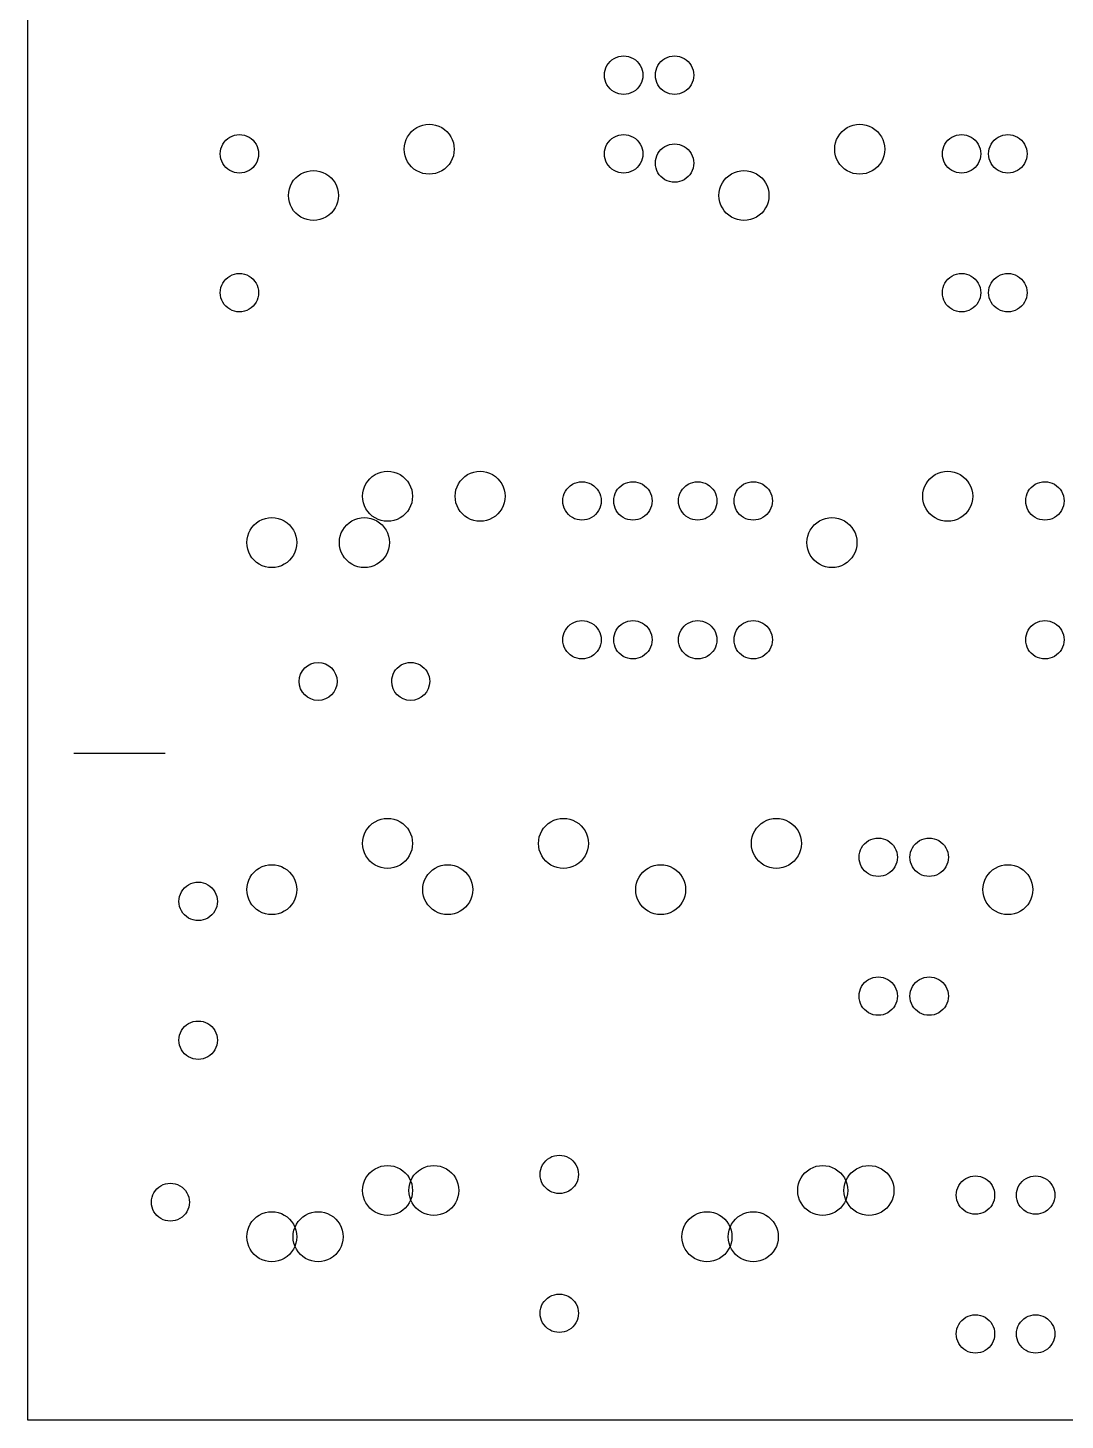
# Model space of a CAD drawing. Extents: x 2867 to 4104, y -2180 to -1756.
# Drawn here: x 2867.2 to 3028.5, y -2179.9 to -1963.3 of the extents above; entities that cross this region are included whole.
import ezdxf

# ---------------------------------------------------------------- set-up
doc = ezdxf.new("R2010")
doc.units = 0
doc.layers.get('0').update_dxf_attribs({"linetype": 'CONTINUOUS'})

msp = doc.modelspace()

# ---------------------------------------------------------------- linework, layer by layer
at = {"color": 7}
for points in [[(2867.184, -1755.8352), (4104.072, -1755.8352), (4104.072, -2179.9152), (2867.184, -2179.9152)], [(2962.836, -1970.6616)], [(2970.756, -1970.6616)], [(2903.076, -1982.9016)], [(2933.496, -1982.1816)], [(2962.836, -1982.9016)], [(3000.456, -1982.1816)], [(3015.396, -1982.9016)], [(3022.596, -1982.9016)], [(2970.756, -1984.3416)], [(2915.496, -1989.3816)], [(2982.456, -1989.3816)], [(2956.248, -1997.3016)], [(2903.076, -2004.5016)], [(3015.396, -2004.5016)], [(3022.596, -2004.5016)], [(2927.016, -2036.1816)], [(2941.416, -2036.1816)], [(3014.136, -2036.1816)], [(2956.356, -2036.9016)], [(2964.276, -2036.9016)], [(2974.356, -2036.9016)], [(2982.996, -2036.9016)], [(3028.356, -2036.9016)], [(2909.016, -2043.3816)], [(2923.416, -2043.3816)], [(2996.136, -2043.3816)], [(2956.356, -2058.5016)], [(2964.276, -2058.5016)], [(2974.356, -2058.5016)], [(2982.996, -2058.5016)], [(3028.356, -2058.5016)], [(2915.28, -2064.9816)], [(2929.68, -2064.9816)], [(2927.016, -2090.1816)], [(2954.376, -2090.1816)], [(2987.496, -2090.1816)], [(3002.436, -2092.3416)], [(3010.356, -2092.3416)], [(2909.016, -2097.3816)], [(2936.376, -2097.3816)], [(2969.496, -2097.3816)], [(3023.496, -2097.3816)], [(2896.668, -2099.2032)], [(3002.436, -2113.9416)], [(3010.356, -2113.9416)], [(2896.668, -2120.8032)], [(2952.828, -2141.6832)], [(2927.016, -2144.1816)], [(2934.216, -2144.1816)], [(2994.696, -2144.1816)], [(3001.896, -2144.1816)], [(2892.312, -2146.0032)], [(3017.556, -2144.9016)], [(3026.916, -2144.9016)], [(2909.016, -2151.3816)], [(2916.216, -2151.3816)], [(2976.696, -2151.3816)], [(2983.896, -2151.3816)], [(2952.828, -2163.2832)], [(3017.556, -2166.5016)], [(3026.916, -2166.5016)]]:
    msp.add_lwpolyline(points, close=True, dxfattribs=at)
msp.add_lwpolyline([(2874.35376, -2076.1632), (2888.52696, -2076.1632)], dxfattribs=at)
for points in [[(2956.86, -1970.6616), (2956.86, -1969.59409), (2957.42951, -1968.607671), (2958.354, -1968.073916)], [(2958.354, -1968.073916), (2959.27849, -1967.540161), (2960.41751, -1967.540161), (2961.342, -1968.073916)], [(2961.342, -1968.073916), (2962.26649, -1968.607671), (2962.836, -1969.59409), (2962.836, -1970.6616)], [(2964.78, -1970.6616), (2964.78, -1969.59409), (2965.34951, -1968.607671), (2966.274, -1968.073916)], [(2966.274, -1968.073916), (2967.19849, -1967.540161), (2968.33751, -1967.540161), (2969.262, -1968.073916)], [(2969.262, -1968.073916), (2970.18649, -1968.607671), (2970.756, -1969.59409), (2970.756, -1970.6616)], [(2958.354, -1973.249284), (2957.42951, -1972.715529), (2956.86, -1971.72911), (2956.86, -1970.6616)], [(2962.836, -1970.6616), (2962.836, -1971.72911), (2962.26649, -1972.715529), (2961.342, -1973.249284)], [(2966.274, -1973.249284), (2965.34951, -1972.715529), (2964.78, -1971.72911), (2964.78, -1970.6616)], [(2970.756, -1970.6616), (2970.756, -1971.72911), (2970.18649, -1972.715529), (2969.262, -1973.249284)], [(2961.342, -1973.249284), (2960.41751, -1973.783039), (2959.27849, -1973.783039), (2958.354, -1973.249284)], [(2969.262, -1973.249284), (2968.33751, -1973.783039), (2967.19849, -1973.783039), (2966.274, -1973.249284)], [(2898.594, -1980.313916), (2899.51849, -1979.780161), (2900.65751, -1979.780161), (2901.582, -1980.313916)], [(2925.72, -1982.1816), (2925.72, -1980.792551), (2926.461049, -1979.509018), (2927.664, -1978.814493)], [(2927.664, -1978.814493), (2928.866951, -1978.119969), (2930.349049, -1978.119969), (2931.552, -1978.814493)], [(2931.552, -1978.814493), (2932.754951, -1979.509018), (2933.496, -1980.792551), (2933.496, -1982.1816)], [(2958.354, -1980.313916), (2959.27849, -1979.780161), (2960.41751, -1979.780161), (2961.342, -1980.313916)], [(2992.68, -1982.1816), (2992.68, -1980.792551), (2993.421049, -1979.509018), (2994.624, -1978.814493)], [(2994.624, -1978.814493), (2995.826951, -1978.119969), (2997.309049, -1978.119969), (2998.512, -1978.814493)], [(2998.512, -1978.814493), (2999.714951, -1979.509018), (3000.456, -1980.792551), (3000.456, -1982.1816)], [(3010.914, -1980.313916), (3011.83849, -1979.780161), (3012.97751, -1979.780161), (3013.902, -1980.313916)], [(3018.114, -1980.313916), (3019.03849, -1979.780161), (3020.17751, -1979.780161), (3021.102, -1980.313916)], [(2897.1, -1982.9016), (2897.1, -1981.83409), (2897.66951, -1980.847671), (2898.594, -1980.313916)], [(2901.582, -1980.313916), (2902.50649, -1980.847671), (2903.076, -1981.83409), (2903.076, -1982.9016)], [(2956.86, -1982.9016), (2956.86, -1981.83409), (2957.42951, -1980.847671), (2958.354, -1980.313916)], [(2961.342, -1980.313916), (2962.26649, -1980.847671), (2962.836, -1981.83409), (2962.836, -1982.9016)], [(2964.78, -1984.3416), (2964.78, -1983.27409), (2965.34951, -1982.287671), (2966.274, -1981.753916)], [(2966.274, -1981.753916), (2967.19849, -1981.220161), (2968.33751, -1981.220161), (2969.262, -1981.753916)], [(2969.262, -1981.753916), (2970.18649, -1982.287671), (2970.756, -1983.27409), (2970.756, -1984.3416)], [(3009.42, -1982.9016), (3009.42, -1981.83409), (3009.98951, -1980.847671), (3010.914, -1980.313916)], [(3013.902, -1980.313916), (3014.82649, -1980.847671), (3015.396, -1981.83409), (3015.396, -1982.9016)], [(3016.62, -1982.9016), (3016.62, -1981.83409), (3017.18951, -1980.847671), (3018.114, -1980.313916)], [(3021.102, -1980.313916), (3022.02649, -1980.847671), (3022.596, -1981.83409), (3022.596, -1982.9016)], [(2898.594, -1985.489284), (2897.66951, -1984.955529), (2897.1, -1983.96911), (2897.1, -1982.9016)], [(2903.076, -1982.9016), (2903.076, -1983.96911), (2902.50649, -1984.955529), (2901.582, -1985.489284)], [(2927.664, -1985.548707), (2926.461049, -1984.854182), (2925.72, -1983.570649), (2925.72, -1982.1816)], [(2933.496, -1982.1816), (2933.496, -1983.570649), (2932.754951, -1984.854182), (2931.552, -1985.548707)], [(2958.354, -1985.489284), (2957.42951, -1984.955529), (2956.86, -1983.96911), (2956.86, -1982.9016)], [(2962.836, -1982.9016), (2962.836, -1983.96911), (2962.26649, -1984.955529), (2961.342, -1985.489284)], [(2994.624, -1985.548707), (2993.421049, -1984.854182), (2992.68, -1983.570649), (2992.68, -1982.1816)], [(3000.456, -1982.1816), (3000.456, -1983.570649), (2999.714951, -1984.854182), (2998.512, -1985.548707)], [(3010.914, -1985.489284), (3009.98951, -1984.955529), (3009.42, -1983.96911), (3009.42, -1982.9016)], [(3015.396, -1982.9016), (3015.396, -1983.96911), (3014.82649, -1984.955529), (3013.902, -1985.489284)], [(3018.114, -1985.489284), (3017.18951, -1984.955529), (3016.62, -1983.96911), (3016.62, -1982.9016)], [(3022.596, -1982.9016), (3022.596, -1983.96911), (3022.02649, -1984.955529), (3021.102, -1985.489284)], [(2901.582, -1985.489284), (2900.65751, -1986.023039), (2899.51849, -1986.023039), (2898.594, -1985.489284)], [(2907.72, -1989.3816), (2907.72, -1987.992551), (2908.461049, -1986.709018), (2909.664, -1986.014493)], [(2909.664, -1986.014493), (2910.866951, -1985.319969), (2912.349049, -1985.319969), (2913.552, -1986.014493)], [(2913.552, -1986.014493), (2914.754951, -1986.709018), (2915.496, -1987.992551), (2915.496, -1989.3816)], [(2931.552, -1985.548707), (2930.349049, -1986.243231), (2928.866951, -1986.243231), (2927.664, -1985.548707)], [(2961.342, -1985.489284), (2960.41751, -1986.023039), (2959.27849, -1986.023039), (2958.354, -1985.489284)], [(2966.274, -1986.929284), (2965.34951, -1986.395529), (2964.78, -1985.40911), (2964.78, -1984.3416)], [(2970.756, -1984.3416), (2970.756, -1985.40911), (2970.18649, -1986.395529), (2969.262, -1986.929284)], [(2974.68, -1989.3816), (2974.68, -1987.992551), (2975.421049, -1986.709018), (2976.624, -1986.014493)], [(2976.624, -1986.014493), (2977.826951, -1985.319969), (2979.309049, -1985.319969), (2980.512, -1986.014493)], [(2980.512, -1986.014493), (2981.714951, -1986.709018), (2982.456, -1987.992551), (2982.456, -1989.3816)], [(2998.512, -1985.548707), (2997.309049, -1986.243231), (2995.826951, -1986.243231), (2994.624, -1985.548707)], [(3013.902, -1985.489284), (3012.97751, -1986.023039), (3011.83849, -1986.023039), (3010.914, -1985.489284)], [(3021.102, -1985.489284), (3020.17751, -1986.023039), (3019.03849, -1986.023039), (3018.114, -1985.489284)], [(2969.262, -1986.929284), (2968.33751, -1987.463039), (2967.19849, -1987.463039), (2966.274, -1986.929284)], [(2909.664, -1992.748707), (2908.461049, -1992.054182), (2907.72, -1990.770649), (2907.72, -1989.3816)], [(2915.496, -1989.3816), (2915.496, -1990.770649), (2914.754951, -1992.054182), (2913.552, -1992.748707)], [(2976.624, -1992.748707), (2975.421049, -1992.054182), (2974.68, -1990.770649), (2974.68, -1989.3816)], [(2982.456, -1989.3816), (2982.456, -1990.770649), (2981.714951, -1992.054182), (2980.512, -1992.748707)], [(2913.552, -1992.748707), (2912.349049, -1993.443231), (2910.866951, -1993.443231), (2909.664, -1992.748707)], [(2980.512, -1992.748707), (2979.309049, -1993.443231), (2977.826951, -1993.443231), (2976.624, -1992.748707)], [(2898.594, -2001.913916), (2899.51849, -2001.380161), (2900.65751, -2001.380161), (2901.582, -2001.913916)], [(3010.914, -2001.913916), (3011.83849, -2001.380161), (3012.97751, -2001.380161), (3013.902, -2001.913916)], [(3018.114, -2001.913916), (3019.03849, -2001.380161), (3020.17751, -2001.380161), (3021.102, -2001.913916)], [(2897.1, -2004.5016), (2897.1, -2003.43409), (2897.66951, -2002.447671), (2898.594, -2001.913916)], [(2901.582, -2001.913916), (2902.50649, -2002.447671), (2903.076, -2003.43409), (2903.076, -2004.5016)], [(3009.42, -2004.5016), (3009.42, -2003.43409), (3009.98951, -2002.447671), (3010.914, -2001.913916)], [(3013.902, -2001.913916), (3014.82649, -2002.447671), (3015.396, -2003.43409), (3015.396, -2004.5016)], [(3016.62, -2004.5016), (3016.62, -2003.43409), (3017.18951, -2002.447671), (3018.114, -2001.913916)], [(3021.102, -2001.913916), (3022.02649, -2002.447671), (3022.596, -2003.43409), (3022.596, -2004.5016)], [(2898.594, -2007.089284), (2897.66951, -2006.555529), (2897.1, -2005.56911), (2897.1, -2004.5016)], [(2903.076, -2004.5016), (2903.076, -2005.56911), (2902.50649, -2006.555529), (2901.582, -2007.089284)], [(3010.914, -2007.089284), (3009.98951, -2006.555529), (3009.42, -2005.56911), (3009.42, -2004.5016)], [(3015.396, -2004.5016), (3015.396, -2005.56911), (3014.82649, -2006.555529), (3013.902, -2007.089284)], [(3018.114, -2007.089284), (3017.18951, -2006.555529), (3016.62, -2005.56911), (3016.62, -2004.5016)], [(3022.596, -2004.5016), (3022.596, -2005.56911), (3022.02649, -2006.555529), (3021.102, -2007.089284)], [(2901.582, -2007.089284), (2900.65751, -2007.623039), (2899.51849, -2007.623039), (2898.594, -2007.089284)], [(3013.902, -2007.089284), (3012.97751, -2007.623039), (3011.83849, -2007.623039), (3010.914, -2007.089284)], [(3021.102, -2007.089284), (3020.17751, -2007.623039), (3019.03849, -2007.623039), (3018.114, -2007.089284)], [(2919.24, -2036.1816), (2919.24, -2034.792551), (2919.981049, -2033.509018), (2921.184, -2032.814493)], [(2921.184, -2032.814493), (2922.386951, -2032.119969), (2923.869049, -2032.119969), (2925.072, -2032.814493)], [(2925.072, -2032.814493), (2926.274951, -2033.509018), (2927.016, -2034.792551), (2927.016, -2036.1816)], [(2933.64, -2036.1816), (2933.64, -2034.792551), (2934.381049, -2033.509018), (2935.584, -2032.814493)], [(2935.584, -2032.814493), (2936.786951, -2032.119969), (2938.269049, -2032.119969), (2939.472, -2032.814493)], [(2939.472, -2032.814493), (2940.674951, -2033.509018), (2941.416, -2034.792551), (2941.416, -2036.1816)], [(2951.874, -2034.313916), (2952.79849, -2033.780161), (2953.93751, -2033.780161), (2954.862, -2034.313916)], [(2959.794, -2034.313916), (2960.71849, -2033.780161), (2961.85751, -2033.780161), (2962.782, -2034.313916)], [(2969.874, -2034.313916), (2970.79849, -2033.780161), (2971.93751, -2033.780161), (2972.862, -2034.313916)], [(2978.514, -2034.313916), (2979.43849, -2033.780161), (2980.57751, -2033.780161), (2981.502, -2034.313916)], [(3006.36, -2036.1816), (3006.36, -2034.792551), (3007.101049, -2033.509018), (3008.304, -2032.814493)], [(3008.304, -2032.814493), (3009.506951, -2032.119969), (3010.989049, -2032.119969), (3012.192, -2032.814493)], [(3012.192, -2032.814493), (3013.394951, -2033.509018), (3014.136, -2034.792551), (3014.136, -2036.1816)], [(3023.874, -2034.313916), (3024.79849, -2033.780161), (3025.93751, -2033.780161), (3026.862, -2034.313916)], [(2921.184, -2039.548707), (2919.981049, -2038.854182), (2919.24, -2037.570649), (2919.24, -2036.1816)], [(2927.016, -2036.1816), (2927.016, -2037.570649), (2926.274951, -2038.854182), (2925.072, -2039.548707)], [(2935.584, -2039.548707), (2934.381049, -2038.854182), (2933.64, -2037.570649), (2933.64, -2036.1816)], [(2941.416, -2036.1816), (2941.416, -2037.570649), (2940.674951, -2038.854182), (2939.472, -2039.548707)], [(2950.38, -2036.9016), (2950.38, -2035.83409), (2950.94951, -2034.847671), (2951.874, -2034.313916)], [(2954.862, -2034.313916), (2955.78649, -2034.847671), (2956.356, -2035.83409), (2956.356, -2036.9016)], [(2958.3, -2036.9016), (2958.3, -2035.83409), (2958.86951, -2034.847671), (2959.794, -2034.313916)], [(2962.782, -2034.313916), (2963.70649, -2034.847671), (2964.276, -2035.83409), (2964.276, -2036.9016)], [(2968.38, -2036.9016), (2968.38, -2035.83409), (2968.94951, -2034.847671), (2969.874, -2034.313916)], [(2972.862, -2034.313916), (2973.78649, -2034.847671), (2974.356, -2035.83409), (2974.356, -2036.9016)], [(2977.02, -2036.9016), (2977.02, -2035.83409), (2977.58951, -2034.847671), (2978.514, -2034.313916)], [(2981.502, -2034.313916), (2982.42649, -2034.847671), (2982.996, -2035.83409), (2982.996, -2036.9016)], [(3008.304, -2039.548707), (3007.101049, -2038.854182), (3006.36, -2037.570649), (3006.36, -2036.1816)], [(3014.136, -2036.1816), (3014.136, -2037.570649), (3013.394951, -2038.854182), (3012.192, -2039.548707)], [(3022.38, -2036.9016), (3022.38, -2035.83409), (3022.94951, -2034.847671), (3023.874, -2034.313916)], [(3026.862, -2034.313916), (3027.78649, -2034.847671), (3028.356, -2035.83409), (3028.356, -2036.9016)], [(2951.874, -2039.489284), (2950.94951, -2038.955529), (2950.38, -2037.96911), (2950.38, -2036.9016)], [(2956.356, -2036.9016), (2956.356, -2037.96911), (2955.78649, -2038.955529), (2954.862, -2039.489284)], [(2959.794, -2039.489284), (2958.86951, -2038.955529), (2958.3, -2037.96911), (2958.3, -2036.9016)], [(2964.276, -2036.9016), (2964.276, -2037.96911), (2963.70649, -2038.955529), (2962.782, -2039.489284)], [(2969.874, -2039.489284), (2968.94951, -2038.955529), (2968.38, -2037.96911), (2968.38, -2036.9016)], [(2974.356, -2036.9016), (2974.356, -2037.96911), (2973.78649, -2038.955529), (2972.862, -2039.489284)], [(2978.514, -2039.489284), (2977.58951, -2038.955529), (2977.02, -2037.96911), (2977.02, -2036.9016)], [(2982.996, -2036.9016), (2982.996, -2037.96911), (2982.42649, -2038.955529), (2981.502, -2039.489284)], [(3023.874, -2039.489284), (3022.94951, -2038.955529), (3022.38, -2037.96911), (3022.38, -2036.9016)], [(3028.356, -2036.9016), (3028.356, -2037.96911), (3027.78649, -2038.955529), (3026.862, -2039.489284)], [(2901.24, -2043.3816), (2901.24, -2041.992551), (2901.981049, -2040.709018), (2903.184, -2040.014493)], [(2903.184, -2040.014493), (2904.386951, -2039.319969), (2905.869049, -2039.319969), (2907.072, -2040.014493)], [(2907.072, -2040.014493), (2908.274951, -2040.709018), (2909.016, -2041.992551), (2909.016, -2043.3816)], [(2915.64, -2043.3816), (2915.64, -2041.992551), (2916.381049, -2040.709018), (2917.584, -2040.014493)], [(2917.584, -2040.014493), (2918.786951, -2039.319969), (2920.269049, -2039.319969), (2921.472, -2040.014493)], [(2925.072, -2039.548707), (2923.869049, -2040.243231), (2922.386951, -2040.243231), (2921.184, -2039.548707)], [(2921.472, -2040.014493), (2922.674951, -2040.709018), (2923.416, -2041.992551), (2923.416, -2043.3816)], [(2939.472, -2039.548707), (2938.269049, -2040.243231), (2936.786951, -2040.243231), (2935.584, -2039.548707)], [(2954.862, -2039.489284), (2953.93751, -2040.023039), (2952.79849, -2040.023039), (2951.874, -2039.489284)], [(2962.782, -2039.489284), (2961.85751, -2040.023039), (2960.71849, -2040.023039), (2959.794, -2039.489284)], [(2972.862, -2039.489284), (2971.93751, -2040.023039), (2970.79849, -2040.023039), (2969.874, -2039.489284)], [(2981.502, -2039.489284), (2980.57751, -2040.023039), (2979.43849, -2040.023039), (2978.514, -2039.489284)], [(2988.36, -2043.3816), (2988.36, -2041.992551), (2989.101049, -2040.709018), (2990.304, -2040.014493)], [(2990.304, -2040.014493), (2991.506951, -2039.319969), (2992.989049, -2039.319969), (2994.192, -2040.014493)], [(2994.192, -2040.014493), (2995.394951, -2040.709018), (2996.136, -2041.992551), (2996.136, -2043.3816)], [(3012.192, -2039.548707), (3010.989049, -2040.243231), (3009.506951, -2040.243231), (3008.304, -2039.548707)], [(3026.862, -2039.489284), (3025.93751, -2040.023039), (3024.79849, -2040.023039), (3023.874, -2039.489284)], [(2903.184, -2046.748707), (2901.981049, -2046.054182), (2901.24, -2044.770649), (2901.24, -2043.3816)], [(2909.016, -2043.3816), (2909.016, -2044.770649), (2908.274951, -2046.054182), (2907.072, -2046.748707)], [(2917.584, -2046.748707), (2916.381049, -2046.054182), (2915.64, -2044.770649), (2915.64, -2043.3816)], [(2923.416, -2043.3816), (2923.416, -2044.770649), (2922.674951, -2046.054182), (2921.472, -2046.748707)], [(2990.304, -2046.748707), (2989.101049, -2046.054182), (2988.36, -2044.770649), (2988.36, -2043.3816)], [(2996.136, -2043.3816), (2996.136, -2044.770649), (2995.394951, -2046.054182), (2994.192, -2046.748707)], [(2907.072, -2046.748707), (2905.869049, -2047.443231), (2904.386951, -2047.443231), (2903.184, -2046.748707)], [(2921.472, -2046.748707), (2920.269049, -2047.443231), (2918.786951, -2047.443231), (2917.584, -2046.748707)], [(2994.192, -2046.748707), (2992.989049, -2047.443231), (2991.506951, -2047.443231), (2990.304, -2046.748707)], [(2951.874, -2055.913916), (2952.79849, -2055.380161), (2953.93751, -2055.380161), (2954.862, -2055.913916)], [(2959.794, -2055.913916), (2960.71849, -2055.380161), (2961.85751, -2055.380161), (2962.782, -2055.913916)], [(2969.874, -2055.913916), (2970.79849, -2055.380161), (2971.93751, -2055.380161), (2972.862, -2055.913916)], [(2978.514, -2055.913916), (2979.43849, -2055.380161), (2980.57751, -2055.380161), (2981.502, -2055.913916)], [(3023.874, -2055.913916), (3024.79849, -2055.380161), (3025.93751, -2055.380161), (3026.862, -2055.913916)], [(2950.38, -2058.5016), (2950.38, -2057.43409), (2950.94951, -2056.447671), (2951.874, -2055.913916)], [(2954.862, -2055.913916), (2955.78649, -2056.447671), (2956.356, -2057.43409), (2956.356, -2058.5016)], [(2958.3, -2058.5016), (2958.3, -2057.43409), (2958.86951, -2056.447671), (2959.794, -2055.913916)], [(2962.782, -2055.913916), (2963.70649, -2056.447671), (2964.276, -2057.43409), (2964.276, -2058.5016)], [(2968.38, -2058.5016), (2968.38, -2057.43409), (2968.94951, -2056.447671), (2969.874, -2055.913916)], [(2972.862, -2055.913916), (2973.78649, -2056.447671), (2974.356, -2057.43409), (2974.356, -2058.5016)], [(2977.02, -2058.5016), (2977.02, -2057.43409), (2977.58951, -2056.447671), (2978.514, -2055.913916)], [(2981.502, -2055.913916), (2982.42649, -2056.447671), (2982.996, -2057.43409), (2982.996, -2058.5016)], [(3022.38, -2058.5016), (3022.38, -2057.43409), (3022.94951, -2056.447671), (3023.874, -2055.913916)], [(3026.862, -2055.913916), (3027.78649, -2056.447671), (3028.356, -2057.43409), (3028.356, -2058.5016)], [(2951.874, -2061.089284), (2950.94951, -2060.555529), (2950.38, -2059.56911), (2950.38, -2058.5016)], [(2956.356, -2058.5016), (2956.356, -2059.56911), (2955.78649, -2060.555529), (2954.862, -2061.089284)], [(2959.794, -2061.089284), (2958.86951, -2060.555529), (2958.3, -2059.56911), (2958.3, -2058.5016)], [(2964.276, -2058.5016), (2964.276, -2059.56911), (2963.70649, -2060.555529), (2962.782, -2061.089284)], [(2969.874, -2061.089284), (2968.94951, -2060.555529), (2968.38, -2059.56911), (2968.38, -2058.5016)], [(2974.356, -2058.5016), (2974.356, -2059.56911), (2973.78649, -2060.555529), (2972.862, -2061.089284)], [(2978.514, -2061.089284), (2977.58951, -2060.555529), (2977.02, -2059.56911), (2977.02, -2058.5016)], [(2982.996, -2058.5016), (2982.996, -2059.56911), (2982.42649, -2060.555529), (2981.502, -2061.089284)], [(3023.874, -2061.089284), (3022.94951, -2060.555529), (3022.38, -2059.56911), (3022.38, -2058.5016)], [(3028.356, -2058.5016), (3028.356, -2059.56911), (3027.78649, -2060.555529), (3026.862, -2061.089284)], [(2909.376, -2064.9816), (2909.376001, -2063.351256), (2910.697656, -2062.029601), (2912.328, -2062.029601)], [(2912.328, -2062.029601), (2913.958344, -2062.029601), (2915.28, -2063.351256), (2915.28, -2064.9816)], [(2925.252, -2062.425093), (2926.165352, -2061.897769), (2927.290648, -2061.897769), (2928.204, -2062.425093)], [(2954.862, -2061.089284), (2953.93751, -2061.623039), (2952.79849, -2061.623039), (2951.874, -2061.089284)], [(2962.782, -2061.089284), (2961.85751, -2061.623039), (2960.71849, -2061.623039), (2959.794, -2061.089284)], [(2972.862, -2061.089284), (2971.93751, -2061.623039), (2970.79849, -2061.623039), (2969.874, -2061.089284)], [(2981.502, -2061.089284), (2980.57751, -2061.623039), (2979.43849, -2061.623039), (2978.514, -2061.089284)], [(3026.862, -2061.089284), (3025.93751, -2061.623039), (3024.79849, -2061.623039), (3023.874, -2061.089284)], [(2923.776, -2064.9816), (2923.776, -2063.926952), (2924.338648, -2062.952417), (2925.252, -2062.425093)], [(2928.204, -2062.425093), (2929.117352, -2062.952417), (2929.68, -2063.926952), (2929.68, -2064.9816)], [(2912.328, -2067.933599), (2910.697656, -2067.933599), (2909.376001, -2066.611944), (2909.376, -2064.9816)], [(2915.28, -2064.9816), (2915.28, -2066.611944), (2913.958344, -2067.933599), (2912.328, -2067.933599)], [(2926.728, -2067.933599), (2925.097656, -2067.933599), (2923.776001, -2066.611944), (2923.776, -2064.9816)], [(2929.68, -2064.9816), (2929.68, -2066.611944), (2928.358344, -2067.933599), (2926.728, -2067.933599)], [(2919.24, -2090.1816), (2919.24, -2088.792551), (2919.981049, -2087.509018), (2921.184, -2086.814493)], [(2921.184, -2086.814493), (2922.386951, -2086.119969), (2923.869049, -2086.119969), (2925.072, -2086.814493)], [(2925.072, -2086.814493), (2926.274951, -2087.509018), (2927.016, -2088.792551), (2927.016, -2090.1816)], [(2946.6, -2090.1816), (2946.6, -2088.792551), (2947.341049, -2087.509018), (2948.544, -2086.814493)], [(2948.544, -2086.814493), (2949.746951, -2086.119969), (2951.229049, -2086.119969), (2952.432, -2086.814493)], [(2952.432, -2086.814493), (2953.634951, -2087.509018), (2954.376, -2088.792551), (2954.376, -2090.1816)], [(2979.72, -2090.1816), (2979.72, -2088.792551), (2980.461049, -2087.509018), (2981.664, -2086.814493)], [(2981.664, -2086.814493), (2982.866951, -2086.119969), (2984.349049, -2086.119969), (2985.552, -2086.814493)], [(2985.552, -2086.814493), (2986.754951, -2087.509018), (2987.496, -2088.792551), (2987.496, -2090.1816)], [(2921.184, -2093.548707), (2919.981049, -2092.854182), (2919.24, -2091.570649), (2919.24, -2090.1816)], [(2927.016, -2090.1816), (2927.016, -2091.570649), (2926.274951, -2092.854182), (2925.072, -2093.548707)], [(2948.544, -2093.548707), (2947.341049, -2092.854182), (2946.6, -2091.570649), (2946.6, -2090.1816)], [(2954.376, -2090.1816), (2954.376, -2091.570649), (2953.634951, -2092.854182), (2952.432, -2093.548707)], [(2981.664, -2093.548707), (2980.461049, -2092.854182), (2979.72, -2091.570649), (2979.72, -2090.1816)], [(2987.496, -2090.1816), (2987.496, -2091.570649), (2986.754951, -2092.854182), (2985.552, -2093.548707)], [(2996.46, -2092.3416), (2996.46, -2091.27409), (2997.02951, -2090.287671), (2997.954, -2089.753916)], [(2997.954, -2089.753916), (2998.87849, -2089.220161), (3000.01751, -2089.220161), (3000.942, -2089.753916)], [(3000.942, -2089.753916), (3001.86649, -2090.287671), (3002.436, -2091.27409), (3002.436, -2092.3416)], [(3004.38, -2092.3416), (3004.38, -2091.27409), (3004.94951, -2090.287671), (3005.874, -2089.753916)], [(3005.874, -2089.753916), (3006.79849, -2089.220161), (3007.93751, -2089.220161), (3008.862, -2089.753916)], [(3008.862, -2089.753916), (3009.78649, -2090.287671), (3010.356, -2091.27409), (3010.356, -2092.3416)], [(2997.954, -2094.929284), (2997.02951, -2094.395529), (2996.46, -2093.40911), (2996.46, -2092.3416)], [(3002.436, -2092.3416), (3002.436, -2093.40911), (3001.86649, -2094.395529), (3000.942, -2094.929284)], [(3005.874, -2094.929284), (3004.94951, -2094.395529), (3004.38, -2093.40911), (3004.38, -2092.3416)], [(3010.356, -2092.3416), (3010.356, -2093.40911), (3009.78649, -2094.395529), (3008.862, -2094.929284)], [(2901.24, -2097.3816), (2901.24, -2095.992551), (2901.981049, -2094.709018), (2903.184, -2094.014493)], [(2903.184, -2094.014493), (2904.386951, -2093.319969), (2905.869049, -2093.319969), (2907.072, -2094.014493)], [(2907.072, -2094.014493), (2908.274951, -2094.709018), (2909.016, -2095.992551), (2909.016, -2097.3816)], [(2925.072, -2093.548707), (2923.869049, -2094.243231), (2922.386951, -2094.243231), (2921.184, -2093.548707)], [(2928.6, -2097.3816), (2928.6, -2095.992551), (2929.341049, -2094.709018), (2930.544, -2094.014493)], [(2930.544, -2094.014493), (2931.746951, -2093.319969), (2933.229049, -2093.319969), (2934.432, -2094.014493)], [(2934.432, -2094.014493), (2935.634951, -2094.709018), (2936.376, -2095.992551), (2936.376, -2097.3816)], [(2952.432, -2093.548707), (2951.229049, -2094.243231), (2949.746951, -2094.243231), (2948.544, -2093.548707)], [(2961.72, -2097.3816), (2961.72, -2095.992551), (2962.461049, -2094.709018), (2963.664, -2094.014493)], [(2963.664, -2094.014493), (2964.866951, -2093.319969), (2966.349049, -2093.319969), (2967.552, -2094.014493)], [(2967.552, -2094.014493), (2968.754951, -2094.709018), (2969.496, -2095.992551), (2969.496, -2097.3816)], [(2985.552, -2093.548707), (2984.349049, -2094.243231), (2982.866951, -2094.243231), (2981.664, -2093.548707)], [(3015.72, -2097.3816), (3015.72, -2095.992551), (3016.461049, -2094.709018), (3017.664, -2094.014493)], [(3017.664, -2094.014493), (3018.866951, -2093.319969), (3020.349049, -2093.319969), (3021.552, -2094.014493)], [(3021.552, -2094.014493), (3022.754951, -2094.709018), (3023.496, -2095.992551), (3023.496, -2097.3816)], [(2890.692, -2099.2032), (2890.692, -2098.13569), (2891.26151, -2097.149271), (2892.186, -2096.615516)], [(2892.186, -2096.615516), (2893.11049, -2096.081761), (2894.24951, -2096.081761), (2895.174, -2096.615516)], [(2895.174, -2096.615516), (2896.09849, -2097.149271), (2896.668, -2098.13569), (2896.668, -2099.2032)], [(3000.942, -2094.929284), (3000.01751, -2095.463039), (2998.87849, -2095.463039), (2997.954, -2094.929284)], [(3008.862, -2094.929284), (3007.93751, -2095.463039), (3006.79849, -2095.463039), (3005.874, -2094.929284)], [(2903.184, -2100.748707), (2901.981049, -2100.054182), (2901.24, -2098.770649), (2901.24, -2097.3816)], [(2909.016, -2097.3816), (2909.016, -2098.770649), (2908.274951, -2100.054182), (2907.072, -2100.748707)], [(2930.544, -2100.748707), (2929.341049, -2100.054182), (2928.6, -2098.770649), (2928.6, -2097.3816)], [(2936.376, -2097.3816), (2936.376, -2098.770649), (2935.634951, -2100.054182), (2934.432, -2100.748707)], [(2963.664, -2100.748707), (2962.461049, -2100.054182), (2961.72, -2098.770649), (2961.72, -2097.3816)], [(2969.496, -2097.3816), (2969.496, -2098.770649), (2968.754951, -2100.054182), (2967.552, -2100.748707)], [(3017.664, -2100.748707), (3016.461049, -2100.054182), (3015.72, -2098.770649), (3015.72, -2097.3816)], [(3023.496, -2097.3816), (3023.496, -2098.770649), (3022.754951, -2100.054182), (3021.552, -2100.748707)], [(2892.186, -2101.790884), (2891.26151, -2101.257129), (2890.692, -2100.27071), (2890.692, -2099.2032)], [(2896.668, -2099.2032), (2896.668, -2100.27071), (2896.09849, -2101.257129), (2895.174, -2101.790884)], [(2907.072, -2100.748707), (2905.869049, -2101.443231), (2904.386951, -2101.443231), (2903.184, -2100.748707)], [(2934.432, -2100.748707), (2933.229049, -2101.443231), (2931.746951, -2101.443231), (2930.544, -2100.748707)], [(2967.552, -2100.748707), (2966.349049, -2101.443231), (2964.866951, -2101.443231), (2963.664, -2100.748707)], [(3021.552, -2100.748707), (3020.349049, -2101.443231), (3018.866951, -2101.443231), (3017.664, -2100.748707)], [(2895.174, -2101.790884), (2894.24951, -2102.324639), (2893.11049, -2102.324639), (2892.186, -2101.790884)], [(2996.46, -2113.9416), (2996.46, -2112.87409), (2997.02951, -2111.887671), (2997.954, -2111.353916)], [(2997.954, -2111.353916), (2998.87849, -2110.820161), (3000.01751, -2110.820161), (3000.942, -2111.353916)], [(3000.942, -2111.353916), (3001.86649, -2111.887671), (3002.436, -2112.87409), (3002.436, -2113.9416)], [(3004.38, -2113.9416), (3004.38, -2112.87409), (3004.94951, -2111.887671), (3005.874, -2111.353916)], [(3005.874, -2111.353916), (3006.79849, -2110.820161), (3007.93751, -2110.820161), (3008.862, -2111.353916)], [(3008.862, -2111.353916), (3009.78649, -2111.887671), (3010.356, -2112.87409), (3010.356, -2113.9416)], [(2997.954, -2116.529284), (2997.02951, -2115.995529), (2996.46, -2115.00911), (2996.46, -2113.9416)], [(3002.436, -2113.9416), (3002.436, -2115.00911), (3001.86649, -2115.995529), (3000.942, -2116.529284)], [(3005.874, -2116.529284), (3004.94951, -2115.995529), (3004.38, -2115.00911), (3004.38, -2113.9416)], [(3010.356, -2113.9416), (3010.356, -2115.00911), (3009.78649, -2115.995529), (3008.862, -2116.529284)], [(2890.692, -2120.8032), (2890.692, -2119.73569), (2891.26151, -2118.749271), (2892.186, -2118.215516)], [(2892.186, -2118.215516), (2893.11049, -2117.681761), (2894.24951, -2117.681761), (2895.174, -2118.215516)], [(2895.174, -2118.215516), (2896.09849, -2118.749271), (2896.668, -2119.73569), (2896.668, -2120.8032)], [(3000.942, -2116.529284), (3000.01751, -2117.063039), (2998.87849, -2117.063039), (2997.954, -2116.529284)], [(3008.862, -2116.529284), (3007.93751, -2117.063039), (3006.79849, -2117.063039), (3005.874, -2116.529284)], [(2892.186, -2123.390884), (2891.26151, -2122.857129), (2890.692, -2121.87071), (2890.692, -2120.8032)], [(2896.668, -2120.8032), (2896.668, -2121.87071), (2896.09849, -2122.857129), (2895.174, -2123.390884)], [(2895.174, -2123.390884), (2894.24951, -2123.924639), (2893.11049, -2123.924639), (2892.186, -2123.390884)], [(2921.184, -2140.814493), (2922.386951, -2140.119969), (2923.869049, -2140.119969), (2925.072, -2140.814493)], [(2928.384, -2140.814493), (2929.586951, -2140.119969), (2931.069049, -2140.119969), (2932.272, -2140.814493)], [(2946.852, -2141.6832), (2946.852, -2140.61569), (2947.42151, -2139.629271), (2948.346, -2139.095516)], [(2948.346, -2139.095516), (2949.27049, -2138.561761), (2950.40951, -2138.561761), (2951.334, -2139.095516)], [(2951.334, -2139.095516), (2952.25849, -2139.629271), (2952.828, -2140.61569), (2952.828, -2141.6832)], [(2988.864, -2140.814493), (2990.066951, -2140.119969), (2991.549049, -2140.119969), (2992.752, -2140.814493)], [(2996.064, -2140.814493), (2997.266951, -2140.119969), (2998.749049, -2140.119969), (2999.952, -2140.814493)], [(2919.24, -2144.1816), (2919.24, -2142.792551), (2919.981049, -2141.509018), (2921.184, -2140.814493)], [(2925.072, -2140.814493), (2926.274951, -2141.509018), (2927.016, -2142.792551), (2927.016, -2144.1816)], [(2926.44, -2144.1816), (2926.44, -2142.792551), (2927.181049, -2141.509018), (2928.384, -2140.814493)], [(2932.272, -2140.814493), (2933.474951, -2141.509018), (2934.216, -2142.792551), (2934.216, -2144.1816)], [(2948.346, -2144.270884), (2947.42151, -2143.737129), (2946.852, -2142.75071), (2946.852, -2141.6832)], [(2952.828, -2141.6832), (2952.828, -2142.75071), (2952.25849, -2143.737129), (2951.334, -2144.270884)], [(2986.92, -2144.1816), (2986.92, -2142.792551), (2987.661049, -2141.509018), (2988.864, -2140.814493)], [(2992.752, -2140.814493), (2993.954951, -2141.509018), (2994.696, -2142.792551), (2994.696, -2144.1816)], [(2994.12, -2144.1816), (2994.12, -2142.792551), (2994.861049, -2141.509018), (2996.064, -2140.814493)], [(2999.952, -2140.814493), (3001.154951, -2141.509018), (3001.896, -2142.792551), (3001.896, -2144.1816)], [(3011.58, -2144.9016), (3011.58, -2143.83409), (3012.14951, -2142.847671), (3013.074, -2142.313916)], [(3013.074, -2142.313916), (3013.99849, -2141.780161), (3015.13751, -2141.780161), (3016.062, -2142.313916)], [(3016.062, -2142.313916), (3016.98649, -2142.847671), (3017.556, -2143.83409), (3017.556, -2144.9016)], [(3020.94, -2144.9016), (3020.94, -2143.83409), (3021.50951, -2142.847671), (3022.434, -2142.313916)], [(3022.434, -2142.313916), (3023.35849, -2141.780161), (3024.49751, -2141.780161), (3025.422, -2142.313916)], [(3025.422, -2142.313916), (3026.34649, -2142.847671), (3026.916, -2143.83409), (3026.916, -2144.9016)], [(2886.408, -2146.0032), (2886.408, -2144.948552), (2886.970648, -2143.974017), (2887.884, -2143.446693)], [(2887.884, -2143.446693), (2888.797352, -2142.919369), (2889.922648, -2142.919369), (2890.836, -2143.446693)], [(2890.836, -2143.446693), (2891.749352, -2143.974017), (2892.312, -2144.948552), (2892.312, -2146.0032)], [(2921.184, -2147.548707), (2919.981049, -2146.854182), (2919.24, -2145.570649), (2919.24, -2144.1816)], [(2927.016, -2144.1816), (2927.016, -2145.570649), (2926.274951, -2146.854182), (2925.072, -2147.548707)], [(2928.384, -2147.548707), (2927.181049, -2146.854182), (2926.44, -2145.570649), (2926.44, -2144.1816)], [(2934.216, -2144.1816), (2934.216, -2145.570649), (2933.474951, -2146.854182), (2932.272, -2147.548707)], [(2951.334, -2144.270884), (2950.40951, -2144.804639), (2949.27049, -2144.804639), (2948.346, -2144.270884)], [(2988.864, -2147.548707), (2987.661049, -2146.854182), (2986.92, -2145.570649), (2986.92, -2144.1816)], [(2994.696, -2144.1816), (2994.696, -2145.570649), (2993.954951, -2146.854182), (2992.752, -2147.548707)], [(2996.064, -2147.548707), (2994.861049, -2146.854182), (2994.12, -2145.570649), (2994.12, -2144.1816)], [(3001.896, -2144.1816), (3001.896, -2145.570649), (3001.154951, -2146.854182), (2999.952, -2147.548707)], [(2887.884, -2148.559707), (2886.970648, -2148.032383), (2886.408, -2147.057848), (2886.408, -2146.0032)], [(2892.312, -2146.0032), (2892.312, -2147.057848), (2891.749352, -2148.032383), (2890.836, -2148.559707)], [(3013.074, -2147.489284), (3012.14951, -2146.955529), (3011.58, -2145.96911), (3011.58, -2144.9016)], [(3017.556, -2144.9016), (3017.556, -2145.96911), (3016.98649, -2146.955529), (3016.062, -2147.489284)], [(3022.434, -2147.489284), (3021.50951, -2146.955529), (3020.94, -2145.96911), (3020.94, -2144.9016)], [(3026.916, -2144.9016), (3026.916, -2145.96911), (3026.34649, -2146.955529), (3025.422, -2147.489284)], [(2890.836, -2148.559707), (2889.922648, -2149.087031), (2888.797352, -2149.087031), (2887.884, -2148.559707)], [(2901.24, -2151.3816), (2901.24, -2149.992551), (2901.981049, -2148.709018), (2903.184, -2148.014493)], [(2903.184, -2148.014493), (2904.386951, -2147.319969), (2905.869049, -2147.319969), (2907.072, -2148.014493)], [(2907.072, -2148.014493), (2908.274951, -2148.709018), (2909.016, -2149.992551), (2909.016, -2151.3816)], [(2908.44, -2151.3816), (2908.44, -2149.992551), (2909.181049, -2148.709018), (2910.384, -2148.014493)], [(2910.384, -2148.014493), (2911.586951, -2147.319969), (2913.069049, -2147.319969), (2914.272, -2148.014493)], [(2914.272, -2148.014493), (2915.474951, -2148.709018), (2916.216, -2149.992551), (2916.216, -2151.3816)], [(2925.072, -2147.548707), (2923.869049, -2148.243231), (2922.386951, -2148.243231), (2921.184, -2147.548707)], [(2932.272, -2147.548707), (2931.069049, -2148.243231), (2929.586951, -2148.243231), (2928.384, -2147.548707)], [(2968.92, -2151.3816), (2968.92, -2149.992551), (2969.661049, -2148.709018), (2970.864, -2148.014493)], [(2970.864, -2148.014493), (2972.066951, -2147.319969), (2973.549049, -2147.319969), (2974.752, -2148.014493)], [(2974.752, -2148.014493), (2975.954951, -2148.709018), (2976.696, -2149.992551), (2976.696, -2151.3816)], [(2976.12, -2151.3816), (2976.12, -2149.992551), (2976.861049, -2148.709018), (2978.064, -2148.014493)], [(2978.064, -2148.014493), (2979.266951, -2147.319969), (2980.749049, -2147.319969), (2981.952, -2148.014493)], [(2981.952, -2148.014493), (2983.154951, -2148.709018), (2983.896, -2149.992551), (2983.896, -2151.3816)], [(2992.752, -2147.548707), (2991.549049, -2148.243231), (2990.066951, -2148.243231), (2988.864, -2147.548707)], [(2999.952, -2147.548707), (2998.749049, -2148.243231), (2997.266951, -2148.243231), (2996.064, -2147.548707)], [(3016.062, -2147.489284), (3015.13751, -2148.023039), (3013.99849, -2148.023039), (3013.074, -2147.489284)], [(3025.422, -2147.489284), (3024.49751, -2148.023039), (3023.35849, -2148.023039), (3022.434, -2147.489284)], [(2903.184, -2154.748707), (2901.981049, -2154.054182), (2901.24, -2152.770649), (2901.24, -2151.3816)], [(2909.016, -2151.3816), (2909.016, -2152.770649), (2908.274951, -2154.054182), (2907.072, -2154.748707)], [(2910.384, -2154.748707), (2909.181049, -2154.054182), (2908.44, -2152.770649), (2908.44, -2151.3816)], [(2916.216, -2151.3816), (2916.216, -2152.770649), (2915.474951, -2154.054182), (2914.272, -2154.748707)], [(2970.864, -2154.748707), (2969.661049, -2154.054182), (2968.92, -2152.770649), (2968.92, -2151.3816)], [(2976.696, -2151.3816), (2976.696, -2152.770649), (2975.954951, -2154.054182), (2974.752, -2154.748707)], [(2978.064, -2154.748707), (2976.861049, -2154.054182), (2976.12, -2152.770649), (2976.12, -2151.3816)], [(2983.896, -2151.3816), (2983.896, -2152.770649), (2983.154951, -2154.054182), (2981.952, -2154.748707)], [(2907.072, -2154.748707), (2905.869049, -2155.443231), (2904.386951, -2155.443231), (2903.184, -2154.748707)], [(2914.272, -2154.748707), (2913.069049, -2155.443231), (2911.586951, -2155.443231), (2910.384, -2154.748707)], [(2974.752, -2154.748707), (2973.549049, -2155.443231), (2972.066951, -2155.443231), (2970.864, -2154.748707)], [(2981.952, -2154.748707), (2980.749049, -2155.443231), (2979.266951, -2155.443231), (2978.064, -2154.748707)], [(2946.852, -2163.2832), (2946.852, -2162.21569), (2947.42151, -2161.229271), (2948.346, -2160.695516)], [(2948.346, -2160.695516), (2949.27049, -2160.161761), (2950.40951, -2160.161761), (2951.334, -2160.695516)], [(2951.334, -2160.695516), (2952.25849, -2161.229271), (2952.828, -2162.21569), (2952.828, -2163.2832)], [(2948.346, -2165.870884), (2947.42151, -2165.337129), (2946.852, -2164.35071), (2946.852, -2163.2832)], [(2952.828, -2163.2832), (2952.828, -2164.35071), (2952.25849, -2165.337129), (2951.334, -2165.870884)], [(3011.58, -2166.5016), (3011.58, -2165.43409), (3012.14951, -2164.447671), (3013.074, -2163.913916)], [(3013.074, -2163.913916), (3013.99849, -2163.380161), (3015.13751, -2163.380161), (3016.062, -2163.913916)], [(3016.062, -2163.913916), (3016.98649, -2164.447671), (3017.556, -2165.43409), (3017.556, -2166.5016)], [(3020.94, -2166.5016), (3020.94, -2165.43409), (3021.50951, -2164.447671), (3022.434, -2163.913916)], [(3022.434, -2163.913916), (3023.35849, -2163.380161), (3024.49751, -2163.380161), (3025.422, -2163.913916)], [(3025.422, -2163.913916), (3026.34649, -2164.447671), (3026.916, -2165.43409), (3026.916, -2166.5016)], [(2951.334, -2165.870884), (2950.40951, -2166.404639), (2949.27049, -2166.404639), (2948.346, -2165.870884)], [(3013.074, -2169.089284), (3012.14951, -2168.555529), (3011.58, -2167.56911), (3011.58, -2166.5016)], [(3017.556, -2166.5016), (3017.556, -2167.56911), (3016.98649, -2168.555529), (3016.062, -2169.089284)], [(3022.434, -2169.089284), (3021.50951, -2168.555529), (3020.94, -2167.56911), (3020.94, -2166.5016)], [(3026.916, -2166.5016), (3026.916, -2167.56911), (3026.34649, -2168.555529), (3025.422, -2169.089284)], [(3016.062, -2169.089284), (3015.13751, -2169.623039), (3013.99849, -2169.623039), (3013.074, -2169.089284)], [(3025.422, -2169.089284), (3024.49751, -2169.623039), (3023.35849, -2169.623039), (3022.434, -2169.089284)]]:
    msp.add_open_spline(points, degree=3, dxfattribs=at)

doc.saveas('drawing.dxf')
